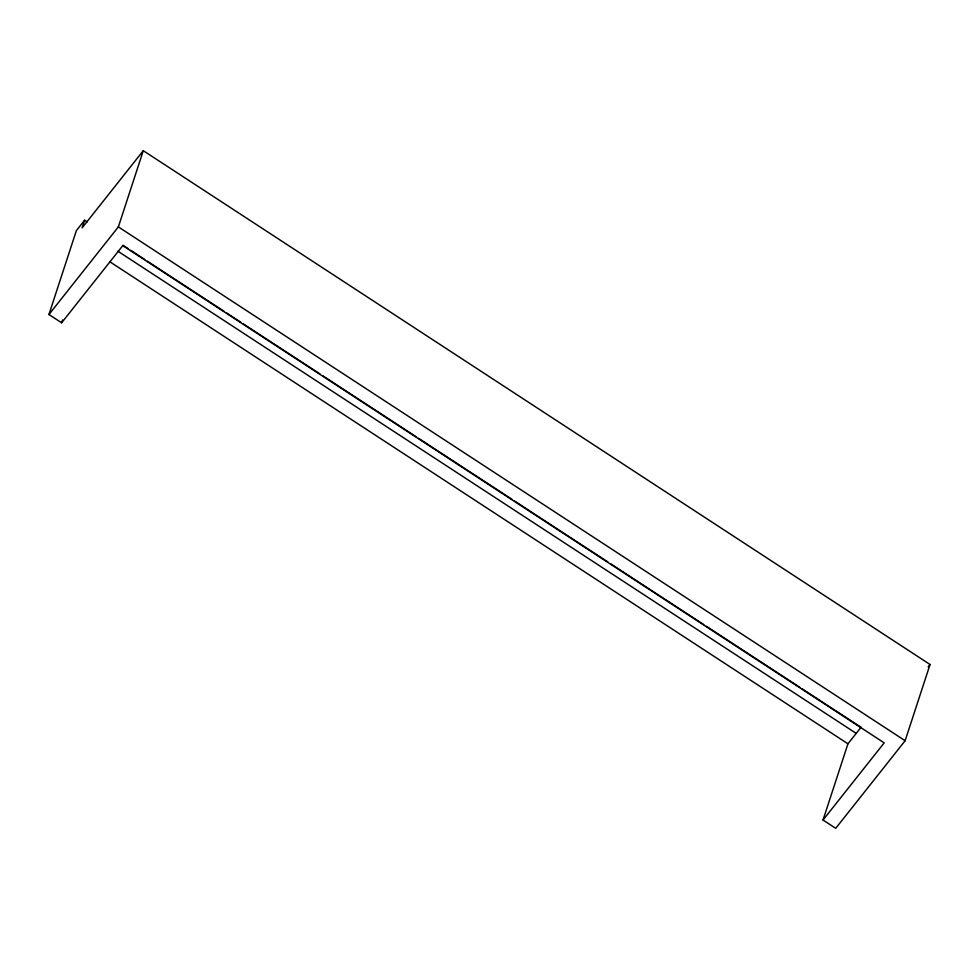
<?xml version="1.0" encoding="UTF-8"?>
<svg xmlns="http://www.w3.org/2000/svg" width="979" height="979" viewBox="0 0 979 979"><rect width="100%" height="100%" fill="white"/><g stroke="black" fill="none" stroke-linecap="round" stroke-linejoin="round"><path stroke-width="1.47" d="M84.622 220.226L82.126 227.85L143.277 150.68L930.05 664.496L905.134 740.724L835.723 828.32L823.033 820.035L884.184 742.865L122.791 245.619L61.64 322.789L48.95 314.504L76.35 230.665L84.622 220.226L87.18 221.903M61.64 322.789L62.583 319.913M48.95 314.504L118.361 226.895L143.277 150.68M823.033 820.035L847.949 743.807L860.933 727.421M928.165 666.87L930.05 664.496M118.361 226.895L905.134 740.724M122.999 245.288L128.114 248.642M130.672 250.306L144.745 259.496M147.303 261.173L224.056 311.298M226.614 312.974L240.687 322.164M243.257 323.829L320.011 373.954M322.568 375.63L415.953 436.622M418.51 438.286L511.907 499.278M514.464 500.954L607.849 561.946M610.406 563.61L703.803 624.602M706.361 626.266L799.745 687.258M802.303 688.935L861.153 727.36M117.847 251.187L856.209 733.381M109.587 261.613L847.949 743.807"/></g></svg>
